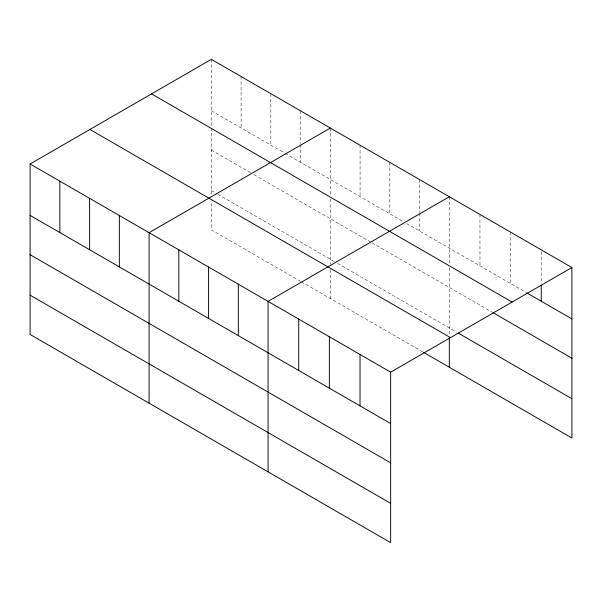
<?xml version="1.0" encoding="UTF-8"?>
<svg xmlns="http://www.w3.org/2000/svg" width="602" height="602" viewBox="0 0 602 602"><rect width="100%" height="100%" fill="white"/><g stroke="black" fill="none" stroke-linecap="round" stroke-linejoin="round"><path stroke-width="0.45" stroke-dasharray="3.01 2.26" d="M211.34 110.76L284.498 152.998M285.303 153.465L403.483 221.694M406.696 223.553L525.93 292.384M211.34 150.056L250.733 172.797M253.946 174.655L371.321 242.425M372.126 242.884L492.052 312.122M211.34 190.541L216.961 193.791M217.766 194.258L334.343 261.561M337.556 263.413L456.564 332.123M300.579 281.36L211.34 229.836L211.34 200.835M301.376 281.826L422.777 351.914M541.251 251.704L541.251 283.474M510.601 232.139L510.601 283.542M479.96 214.447L479.96 265.843M449.31 196.749L449.31 264.06M449.31 267.8L449.31 335.419M419.564 179.577L419.564 212.288M419.564 213.221L419.564 230.98M389.818 162.405L389.818 213.8M360.071 145.225L360.071 196.628M330.325 128.053L330.325 195.357M330.325 199.104L330.325 263.917M330.325 269.53L330.325 298.532M300.579 110.881L300.579 143.592M300.579 144.525L300.579 162.284M270.832 93.709L270.832 145.105M241.086 76.529L241.086 127.933M211.34 59.357L211.34 195.221"/><path stroke-width="0.9" d="M30.1 163.992L390.66 372.164L390.66 542.643L30.1 334.471L30.1 163.992L211.34 59.357L571.9 267.529L571.9 438.008L423.582 352.373M330.325 128.053L149.085 232.688L149.085 403.167M449.31 196.749L268.071 301.384L268.071 471.863M390.66 372.164L571.9 267.529M526.735 292.85L571.9 318.925M151.531 93.889L512.091 302.061M492.857 312.588L571.9 358.228M458.182 333.056L571.9 398.712M89.909 129.46L450.469 337.632M30.1 215.396L390.66 423.567M30.1 254.691L390.66 462.863M30.1 295.176L390.66 503.347M541.251 285.348L541.251 301.233M449.31 338.226L449.31 367.228M360.019 354.465L360.019 405.868M329.369 336.774L329.369 388.177M298.72 319.083L298.72 370.478M238.324 284.212L238.324 335.615M208.578 267.04L208.578 318.435M178.832 249.86L178.832 301.263M119.339 215.516L119.339 266.919M89.593 198.344L89.593 249.74M59.846 181.164L59.846 232.568"/></g></svg>
